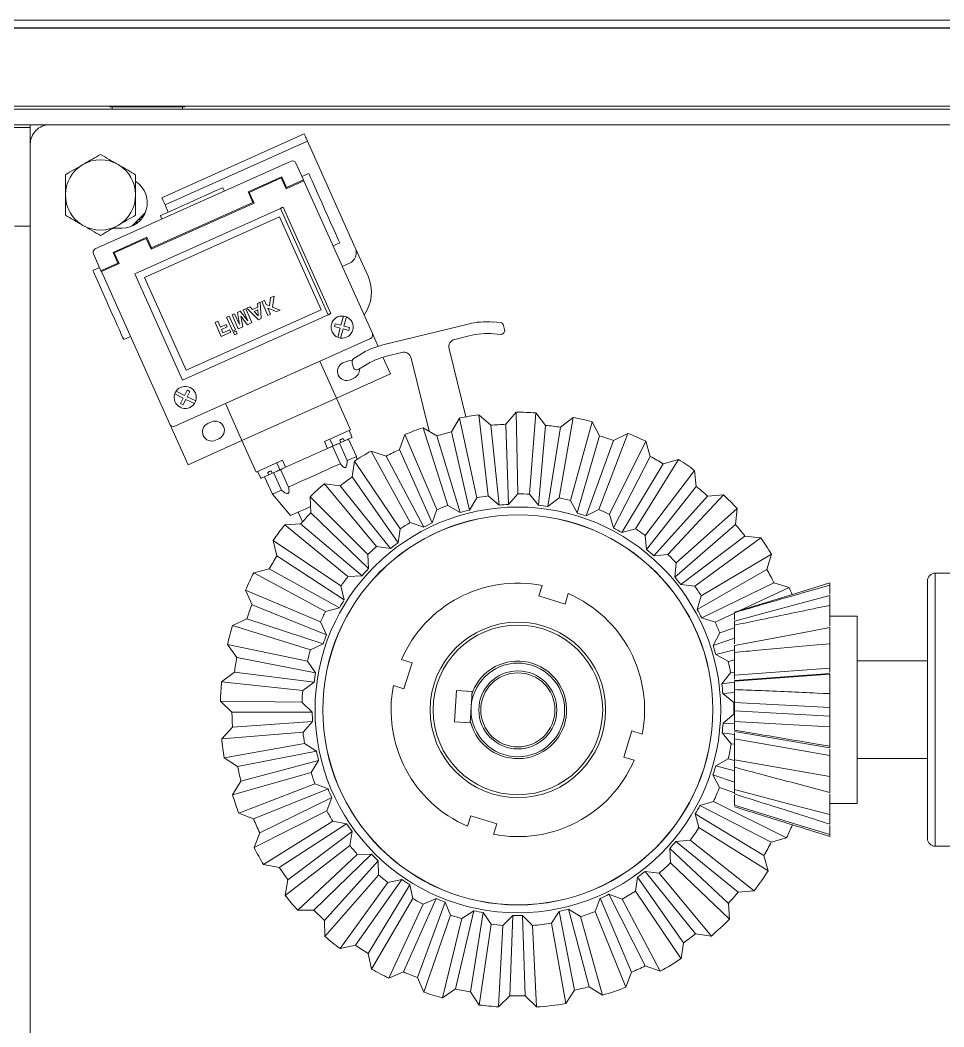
# Model space of a CAD drawing. Header units: millimetres. Extents: x 7703 to 14147, y -5820 to 95.
# Drawn here: x 12702.84 to 12726.52, y -3908.93 to -3883.12 of the extents above; entities that cross this region are included whole.
import ezdxf

# ---------------------------------------------------------------- set-up
doc = ezdxf.new("R2010")
doc.units = ezdxf.units.MM

# ---------------------------------------------------------------- blocks, each defined once
blk = doc.blocks.new('FD-100 SAG')
at = {"color": 1, "linetype": 'Continuous', "lineweight": 15}
for p, q in [((4878.97, 2413.92), (4878.97, 1710.47)), ((4879.76, 1413.67), (4879.76, 2413.67)), ((4899.75, 1413.67), (4899.75, 2413.67)), ((4899.76, 1413.67), (4899.76, 2413.67)), ((4901.77, 1448.98), (4901.77, 2378.35)), ((4874.97, 2362.46), (4874.97, 1962.46)), ((4690.01, 2205.46), (4690.01, 2189.46)), ((4760.02, 2189.46), (4760.02, 2205.46)), ((4690.01, 2189.46), (4760.02, 2189.46)), ((4758.02, 2187.46), (4692.02, 2187.46)), ((4712.52, 2187.46), (4712.52, 2169.46)), ((4737.51, 2169.46), (4737.51, 2187.46)), ((4701.01, 2169.46), (4701.01, 2162.46)), ((4701.01, 2169.46), (4749.01, 2169.46)), ((4749.01, 2162.46), (4749.01, 2169.46)), ((4692.53, 2162.46), (4693.53, 2159.22)), ((4693.07, 2162.46), (4692.53, 2162.46)), ((4693.07, 2162.46), (4695.36, 2162.46)), ((4695.71, 2162.46), (4696.73, 2159.22)), ((4698.14, 2162.46), (4695.71, 2162.46)), ((4703.79, 2162.46), (4704.65, 2159.22)), ((4707.91, 2162.46), (4703.79, 2162.46)), ((4713.31, 2162.46), (4717.52, 2137.96)), ((4713.31, 2162.46), (4714.92, 2162.46)), ((4715.24, 2162.46), (4719.46, 2137.96)), ((4715.65, 2162.46), (4716.21, 2159.22)), ((4720.65, 2162.46), (4715.65, 2162.46)), ((4723.36, 2162.46), (4724.69, 2137.96)), ((4723.36, 2162.46), (4725.57, 2162.46)), ((4725.57, 2162.46), (4726.9, 2137.96)), ((4729.12, 2162.46), (4729.29, 2159.22)), ((4729.12, 2162.46), (4729.13, 2162.46)), ((4729.13, 2162.46), (4729.29, 2159.22)), ((4734.14, 2162.46), (4729.13, 2162.46)), ((4732.47, 2137.96), (4734.26, 2162.46)), ((4735.67, 2162.46), (4733.88, 2137.96)), ((4734.59, 2162.46), (4735.67, 2162.46)), ((4741.87, 2162.46), (4741.63, 2159.22)), ((4741.9, 2162.46), (4741.63, 2159.22)), ((4741.87, 2162.46), (4741.9, 2162.46)), ((4746.05, 2162.46), (4741.9, 2162.46)), ((4751.7, 2162.46), (4751.09, 2159.22)), ((4751.74, 2162.46), (4751.09, 2159.22)), ((4751.7, 2162.46), (4751.74, 2162.46)), ((4754.31, 2162.46), (4751.74, 2162.46)), ((4756.91, 2162.46), (4756.03, 2159.22)), ((4756.96, 2162.46), (4756.03, 2159.22)), ((4756.91, 2162.46), (4756.96, 2162.46)), ((4757.5, 2162.46), (4756.96, 2162.46)), ((4691.05, 2147.43), (4692.19, 2151.35)), ((4692.19, 2151.35), (4701.45, 2132.59)), ((4750.45, 2139.39), (4756.36, 2151.99)), ((4756.36, 2151.99), (4757.58, 2148.1)), ((4691.05, 2147.43), (4700.43, 2129.11)), ((4757.58, 2148.1), (4748.56, 2129.59)), ((4764.89, 2147.47), (4754.2, 2129.49)), ((4760.98, 2146.29), (4764.89, 2147.47)), ((4683.75, 2146.66), (4687.68, 2145.56)), ((4694.8, 2128.89), (4683.75, 2146.66)), ((4687.68, 2145.56), (4698.29, 2127.92)), ((4760.98, 2146.29), (4750.73, 2128.44)), ((4756.72, 2127.83), (4769.05, 2144.72)), ((4769.05, 2144.72), (4769.5, 2140.67)), ((4678.28, 2138.96), (4678.58, 2143.03)), ((4678.58, 2143.03), (4691.54, 2126.61)), ((4769.5, 2140.67), (4757.12, 2124.22)), ((4678.28, 2138.96), (4691.27, 2122.99)), ((4703.08, 2137.96), (4700.51, 2137.96)), ((4704.53, 2137.96), (4703.43, 2137.96)), ((4705.11, 2134.15), (4703.73, 2137.96)), ((4706.43, 2137.96), (4708.33, 2132.47)), ((4709.38, 2137.96), (4710.67, 2133.19)), ((4712.14, 2137.96), (4710.28, 2137.96)), ((4711.99, 2137.96), (4712.39, 2136.39)), ((4716.29, 2137.15), (4716.18, 2137.96)), ((4719.09, 2134.84), (4716.29, 2137.15)), ((4719.11, 2137.96), (4717.52, 2137.96)), ((4718.7, 2137.96), (4719.09, 2134.84)), ((4721.98, 2137.96), (4719.78, 2137.96)), ((4721.37, 2137.96), (4721.53, 2135.06)), ((4723.87, 2137.82), (4721.53, 2135.06)), ((4726.9, 2137.96), (4724.69, 2137.96)), ((4729.19, 2135), (4726.89, 2137.8)), ((4729.39, 2137.96), (4729.19, 2135)), ((4732.35, 2137.96), (4730.18, 2137.96)), ((4732.07, 2137.96), (4731.63, 2134.74)), ((4734.46, 2137.01), (4731.63, 2134.74)), ((4733.88, 2137.96), (4732.83, 2137.96)), ((4734.6, 2137.96), (4734.46, 2137.01)), ((4737.41, 2136.42), (4737.8, 2137.96)), ((4740.4, 2137.96), (4739.14, 2133.23)), ((4741.45, 2137.96), (4739.7, 2137.96)), ((4743.35, 2137.96), (4741.48, 2132.51)), ((4746.04, 2137.96), (4744.69, 2134.2)), ((4747.7, 2137.96), (4746.66, 2137.96)), ((4747.48, 2133.05), (4749.8, 2138.02)), ((4749.88, 2137.96), (4748.05, 2137.96)), ((4772.5, 2138.25), (4759.03, 2122.68)), ((4776.56, 2138.65), (4762.64, 2123.04)), ((4772.5, 2138.25), (4776.56, 2138.65)), ((4685.8, 2121.61), (4671.31, 2136.69)), ((4671.31, 2136.69), (4675.38, 2136.43)), ((4675.38, 2136.43), (4689.42, 2121.38)), ((4708.33, 2132.47), (4705.11, 2134.15)), ((4712.39, 2136.39), (4710.67, 2133.19)), ((4739.14, 2133.23), (4737.41, 2136.42)), ((4744.69, 2134.2), (4741.48, 2132.51)), ((4764.79, 2120.94), (4780.12, 2135.17)), ((4780.12, 2135.17), (4779.79, 2131.1)), ((4667.01, 2132.07), (4683.09, 2118.7)), ((4667.56, 2128.02), (4667.01, 2132.07)), ((4701.45, 2132.59), (4700.43, 2129.11)), ((4748.56, 2129.59), (4747.48, 2133.05)), ((4754.2, 2129.49), (4750.73, 2128.44)), ((4779.79, 2131.1), (4764.5, 2117.32)), ((4667.56, 2128.02), (4683.58, 2115.1)), ((4691.54, 2126.61), (4691.27, 2122.99)), ((4698.29, 2127.92), (4694.8, 2128.89)), ((4757.12, 2124.22), (4756.72, 2127.83)), ((4782.27, 2128.15), (4766.08, 2115.44)), ((4786.34, 2127.78), (4769.69, 2115.11)), ((4782.27, 2128.15), (4786.34, 2127.78)), ((4661.2, 2124.35), (4665.24, 2124.94)), ((4678.52, 2112.61), (4661.2, 2124.35)), ((4665.24, 2124.94), (4682.11, 2113.14)), ((4689.42, 2121.38), (4685.8, 2121.61)), ((4762.64, 2123.04), (4759.03, 2122.68)), ((4771.4, 2112.63), (4789.16, 2123.67)), ((4789.16, 2123.67), (4788.06, 2119.74)), ((4659.34, 2115.09), (4657.96, 2118.93)), ((4657.96, 2118.93), (4676.47, 2109.2)), ((4683.09, 2118.7), (4683.58, 2115.1)), ((4764.5, 2117.32), (4764.79, 2120.94)), ((4788.06, 2119.74), (4770.42, 2109.14)), ((4789.94, 2116.38), (4771.62, 2106.99)), ((4789.94, 2116.38), (4793.85, 2115.23)), ((4659.34, 2115.09), (4677.7, 2105.78)), ((4719.56, 2111.67), (4718.72, 2114.36)), ((4769.69, 2115.11), (4766.08, 2115.44)), ((4793.85, 2115.23), (4775.1, 2105.98)), ((4653.89, 2110.17), (4657.71, 2111.6)), ((4657.71, 2111.6), (4676.67, 2103.56)), ((4682.11, 2113.14), (4678.52, 2112.61)), ((4712.04, 2112.28), (4712.87, 2109.6)), ((4712.87, 2109.6), (4719.56, 2111.67)), ((4770.42, 2109.14), (4771.4, 2112.63)), ((4673.27, 2102.29), (4653.89, 2110.17)), ((4676.47, 2109.2), (4677.7, 2105.78)), ((4776.3, 2103.22), (4795.85, 2110.67)), ((4795.85, 2110.67), (4794.02, 2107.02)), ((4775.1, 2105.98), (4771.62, 2106.99)), ((4794.02, 2107.02), (4774.68, 2099.97)), ((4651.84, 2104.2), (4671.98, 2098.53)), ((4653.99, 2100.73), (4651.84, 2104.2)), ((4676.67, 2103.56), (4673.27, 2102.29)), ((4774.68, 2099.97), (4776.3, 2103.22)), ((4795.21, 2103.36), (4775.44, 2097.64)), ((4795.21, 2103.36), (4798.84, 2101.49)), ((4653.99, 2100.73), (4673.88, 2095.45)), ((4798.84, 2101.49), (4778.66, 2095.98)), ((4671.98, 2098.53), (4673.88, 2095.45)), ((4649.68, 2094.79), (4653.13, 2096.98)), ((4653.13, 2096.98), (4673.33, 2093.06)), ((4778.66, 2095.98), (4775.44, 2097.64)), ((4779.32, 2093.04), (4799.93, 2096.62)), ((4799.93, 2096.62), (4797.44, 2093.39)), ((4670.27, 2091.11), (4649.68, 2094.79)), ((4673.33, 2093.06), (4670.27, 2091.11)), ((4754.78, 2095.39), (4752.1, 2094.56)), ((4752.1, 2094.56), (4754.18, 2087.87)), ((4797.44, 2093.39), (4777.11, 2090.16)), ((4777.11, 2090.16), (4779.32, 2093.04)), ((4754.18, 2087.87), (4756.86, 2088.7)), ((4797.91, 2089.57), (4777.41, 2087.73)), ((4780.26, 2085.48), (4777.41, 2087.73)), ((4797.91, 2089.57), (4801.12, 2087.04)), ((4651.7, 2084.3), (4648.82, 2087.2)), ((4648.82, 2087.2), (4669.72, 2086.2)), ((4669.72, 2086.2), (4672.27, 2083.62)), ((4801.12, 2087.04), (4780.26, 2085.48)), ((4651.7, 2084.3), (4672.27, 2083.62)), ((4648.84, 2077.54), (4651.7, 2080.44)), ((4651.7, 2080.44), (4672.27, 2081.17)), ((4672.27, 2081.17), (4669.73, 2078.59)), ((4777.62, 2080.07), (4780.34, 2082.47)), ((4798.19, 2079.36), (4777.62, 2080.07)), ((4780.34, 2082.47), (4801.25, 2082.06)), ((4801.25, 2082.06), (4798.19, 2079.36)), ((4669.73, 2078.59), (4648.84, 2077.54)), ((4779.82, 2074.88), (4777.45, 2077.63)), ((4797.93, 2075.52), (4777.45, 2077.63)), ((4821.37, 2076.32), (4821.23, 2078.01)), ((4822.47, 2079.06), (4823.49, 2078.81)), ((4824.25, 2077.92), (4824.4, 2076.08)), ((4649.32, 2072.58), (4670.02, 2075.59)), ((4670.02, 2075.59), (4673.02, 2073.55)), ((4695.75, 2077.05), (4693.07, 2076.22)), ((4697.83, 2070.37), (4695.75, 2077.05)), ((4800.59, 2072.43), (4779.82, 2074.88)), ((4797.93, 2075.52), (4800.59, 2072.43)), ((4652.69, 2070.28), (4649.32, 2072.58)), ((4652.69, 2070.28), (4673.02, 2073.55)), ((4653.43, 2066.5), (4673.49, 2071.14)), ((4673.49, 2071.14), (4671.48, 2068.12)), ((4695.15, 2069.53), (4697.83, 2070.37)), ((4722.19, 2070.27), (4721.68, 2070.4)), ((4721.68, 2070.4), (4721.93, 2066.25)), ((4721.69, 2070.24), (4729.68, 2070.72)), ((4721.93, 2066.25), (4721.69, 2070.24)), ((4729.92, 2066.73), (4729.67, 2070.88)), ((4729.68, 2070.72), (4729.92, 2066.73)), ((4776.19, 2070.07), (4779.32, 2071.91)), ((4796.25, 2065.45), (4776.19, 2070.07)), ((4779.32, 2071.91), (4799.77, 2067.51)), ((4823.88, 2069.69), (4818.51, 2047.86)), ((4819.95, 2066.29), (4820.85, 2069.94)), ((4671.48, 2068.12), (4651.17, 2063.1)), ((4777.36, 2064.55), (4775.56, 2067.7)), ((4795.26, 2061.72), (4775.56, 2067.7)), ((4799.77, 2067.51), (4796.25, 2065.45)), ((4800.08, 2069.12), (4817.53, 2064.83)), ((4651.17, 2063.1), (4653.43, 2066.5)), ((4652.59, 2058.33), (4672.34, 2065.23)), ((4672.34, 2065.23), (4675.67, 2063.8)), ((4729.92, 2066.73), (4721.93, 2066.25)), ((4797.29, 2058.18), (4777.36, 2064.55)), ((4656.34, 2056.72), (4675.67, 2063.8)), ((4657.79, 2053.15), (4676.59, 2061.53)), ((4676.59, 2061.53), (4675.2, 2058.18)), ((4772.89, 2060.52), (4776.31, 2061.73)), ((4791.7, 2052.16), (4772.89, 2060.52)), ((4776.31, 2061.73), (4795.55, 2053.51)), ((4795.26, 2061.72), (4797.29, 2058.18)), ((4815.14, 2055.12), (4796.4, 2059.73)), ((4656.34, 2056.72), (4652.59, 2058.33)), ((4675.2, 2058.18), (4656.22, 2049.38)), ((4772.98, 2054.88), (4771.82, 2058.32)), ((4790.01, 2048.69), (4771.82, 2058.32)), ((4658.53, 2044.96), (4676.59, 2055.51)), ((4662.52, 2044.1), (4680.14, 2054.74)), ((4676.59, 2055.51), (4680.14, 2054.74)), ((4737.06, 2055.33), (4730.37, 2053.25)), ((4737.89, 2052.64), (4737.06, 2055.33)), ((4791.33, 2044.83), (4772.98, 2054.88)), ((4656.22, 2049.38), (4657.79, 2053.15)), ((4664.62, 2040.87), (4681.48, 2052.68)), ((4681.48, 2052.68), (4680.75, 2049.13)), ((4730.37, 2053.25), (4731.21, 2050.57)), ((4767.82, 2051.78), (4771.41, 2052.31)), ((4784.69, 2039.98), (4767.82, 2051.78)), ((4771.41, 2052.31), (4788.73, 2040.58)), ((4795.55, 2053.51), (4791.7, 2052.16)), ((4815.71, 2049.05), (4816.61, 2052.7)), ((4680.75, 2049.13), (4663.8, 2036.87)), ((4766.84, 2046.23), (4766.35, 2049.82)), ((4782.37, 2036.9), (4766.35, 2049.82)), ((4804.87, 2035.97), (4811.07, 2049.81)), ((4815.38, 2047.88), (4811.07, 2049.81)), ((4666.91, 2032.97), (4682.63, 2046.77)), ((4670.99, 2032.89), (4686.25, 2046.69)), ((4682.63, 2046.77), (4686.25, 2046.69)), ((4790.01, 2048.69), (4791.33, 2044.83)), ((4821.46, 2045.16), (4818.16, 2046.63)), ((4662.52, 2044.1), (4658.53, 2044.96)), ((4673.67, 2030.12), (4687.96, 2044.93)), ((4687.96, 2044.93), (4687.92, 2041.3)), ((4761.18, 2044.17), (4764.81, 2044)), ((4775.49, 2029.37), (4761.18, 2044.17)), ((4764.81, 2044), (4779.56, 2029.18)), ((4782.93, 2032.86), (4766.84, 2046.23)), ((4820.2, 2044.68), (4797.7, 1994.5)), ((4860.61, 2027.6), (4821.46, 2045.16)), ((4843.43, 2040.78), (4836.13, 2044.06)), ((4687.92, 2041.3), (4673.62, 2026.04)), ((4759.15, 2038.9), (4759.36, 2042.53)), ((4772.63, 2026.78), (4759.36, 2042.53)), ((4812.3, 2041.72), (4813.2, 2043.15)), ((4816, 2041.96), (4815.01, 2040.4)), ((4663.8, 2036.87), (4664.62, 2040.87)), ((4677.41, 2022.81), (4690.21, 2039.35)), ((4681.44, 2023.5), (4693.79, 2039.96)), ((4690.21, 2039.35), (4693.79, 2039.96)), ((4772.4, 2022.71), (4759.15, 2038.9)), ((4788.73, 2040.58), (4784.69, 2039.98)), ((4788.86, 2038.73), (4793.34, 2036.71)), ((4789.91, 2041.06), (4789.12, 2041.17)), ((4794.39, 2039.05), (4789.91, 2041.06)), ((4793.77, 2032.86), (4796.79, 2039.59)), ((4794.8, 2039.97), (4795.43, 2039.68)), ((4796.62, 2039.2), (4795.45, 2039.73)), ((4796.79, 2039.59), (4804.87, 2035.97)), ((4809.6, 2039.56), (4809.98, 2040.43)), ((4813.93, 2039.97), (4812.91, 2040.22)), ((4822.63, 2037.65), (4822.23, 2039.11)), ((4822.96, 2039.31), (4823.36, 2037.85)), ((4838.64, 2037.45), (4839.46, 2039.27)), ((4843.43, 2040.78), (4870.79, 2028.51)), ((4684.6, 2021.29), (4695.8, 2038.56)), ((4695.8, 2038.56), (4696.46, 2034.99)), ((4750.21, 2033.18), (4751.11, 2036.7)), ((4761.13, 2018.71), (4751.11, 2036.7)), ((4753.21, 2037.96), (4756.74, 2037.11)), ((4764.43, 2020.7), (4753.21, 2037.96)), ((4756.74, 2037.11), (4768.39, 2019.74)), ((4782.37, 2036.9), (4782.93, 2032.86)), ((4792.57, 2034.98), (4788.08, 2036.99)), ((4793.51, 2037.09), (4794.14, 2036.81)), ((4794.54, 2037.71), (4793.92, 2037.99)), ((4814.31, 2038.49), (4813.92, 2037.62)), ((4820.27, 2037.01), (4822.63, 2037.65)), ((4822.83, 2036.92), (4820.47, 2036.28)), ((4823.22, 2035.46), (4822.83, 2036.92)), ((4823.36, 2037.85), (4825.71, 2038.49)), ((4825.91, 2037.76), (4823.56, 2037.12)), ((4823.56, 2037.12), (4823.96, 2035.66)), ((4844.73, 2036.8), (4843.95, 2035.07)), ((4696.46, 2034.99), (4685.33, 2017.28)), ((4689.67, 2014.83), (4699.08, 2033.51)), ((4693.49, 2016.28), (4702.47, 2034.8)), ((4697.01, 2014.71), (4704.71, 2033.8)), ((4699.08, 2033.51), (4702.47, 2034.8)), ((4704.71, 2033.8), (4706.04, 2030.42)), ((4791.98, 2033.67), (4787.15, 2022.9)), ((4793.77, 2032.86), (4791.98, 2033.67)), ((4793.26, 2034.83), (4792.63, 2035.11)), ((4793.24, 2034.79), (4794.4, 2034.27)), ((4794, 2011.74), (4804.87, 2035.97)), ((4804.87, 2035.97), (4804.87, 2035.97)), ((4814.37, 2031.71), (4804.87, 2035.97)), ((4826.25, 2033.83), (4809.5, 1996.48)), ((4853.51, 2021.61), (4826.25, 2033.83)), ((4853.83, 2022.33), (4826.57, 2034.55)), ((4670.99, 2032.89), (4666.91, 2032.97)), ((4706.69, 2011.48), (4711.98, 2031.38)), ((4708.89, 2029.47), (4711.98, 2031.38)), ((4740.35, 2029.27), (4741.9, 2032.55)), ((4748.3, 2012.98), (4741.9, 2032.55)), ((4744.2, 2033.39), (4747.5, 2031.88)), ((4751.92, 2014.31), (4744.2, 2033.39)), ((4747.5, 2031.88), (4755.63, 2012.61)), ((4760.12, 2014.76), (4750.21, 2033.18)), ((4814.37, 2031.71), (4803.51, 2007.48)), ((4827.53, 2032.04), (4812.01, 1997.43)), ((4814.37, 2031.71), (4814.38, 2031.7)), ((4851.32, 2021.37), (4827.53, 2032.04)), ((4673.62, 2026.04), (4673.67, 2030.12)), ((4706.04, 2030.42), (4698.5, 2010.91)), ((4703.22, 2009.34), (4708.89, 2029.47)), ((4710.45, 2010.62), (4714.37, 2030.83)), ((4714.37, 2030.83), (4716.32, 2027.77)), ((4719.3, 2027.38), (4721.97, 2029.84)), ((4720.57, 2009.3), (4721.97, 2029.84)), ((4724.42, 2029.76), (4726.91, 2027.12)), ((4724.42, 2009.17), (4724.42, 2029.76)), ((4729.91, 2027.31), (4732.06, 2030.23)), ((4734.61, 2009.81), (4732.06, 2030.23)), ((4734.48, 2030.62), (4737.43, 2028.51)), ((4738.42, 2010.42), (4734.48, 2030.62)), ((4737.43, 2028.51), (4741.74, 2008.04)), ((4746.56, 2009.29), (4740.35, 2029.27)), ((4779.56, 2029.18), (4775.49, 2029.37)), ((4854.42, 1992.01), (4870.79, 2028.51)), ((4861.69, 2027.11), (4862.47, 2028.84)), ((4716.32, 2027.77), (4712.64, 2007.18)), ((4717.58, 2006.53), (4719.3, 2027.38)), ((4726.91, 2027.12), (4727.23, 2006.21)), ((4732.2, 2006.52), (4729.91, 2027.31)), ((4772.63, 2026.78), (4772.4, 2022.71)), ((4773.19, 2027.28), (4775.68, 2026.16)), ((4856.26, 1991.19), (4872.63, 2027.69)), ((4858.57, 2023.06), (4860.61, 2027.6)), ((4858.89, 2023.18), (4860.83, 2027.5)), ((4860.83, 2027.5), (4860.61, 2027.6)), ((4865.15, 2025.56), (4860.83, 2027.5)), ((4681.44, 2023.5), (4677.41, 2022.81)), ((4774.78, 2024.14), (4780.25, 2019.53)), ((4782.09, 2023.63), (4786.57, 2021.61)), ((4843.12, 1974.12), (4865.63, 2024.31)), ((4858.89, 2023.18), (4858.79, 2022.96)), ((4858.89, 2023.18), (4861.63, 2021.94)), ((4685.33, 2017.28), (4684.6, 2021.29)), ((4768.39, 2019.74), (4764.43, 2020.7)), ((4785.78, 2019.84), (4781.29, 2021.86)), ((4785.93, 2015.36), (4788.94, 2022.09)), ((4786.5, 2021.45), (4787.13, 2021.17)), ((4787.13, 2021.17), (4787.15, 2021.21)), ((4787.15, 2022.9), (4788.94, 2022.09)), ((4788.31, 2020.69), (4787.15, 2021.21)), ((4827.05, 2020.57), (4827.47, 2021.51)), ((4827.47, 2021.51), (4828.24, 2019.54)), ((4835.8, 1986.76), (4851.32, 2021.37)), ((4836.76, 1984.26), (4853.51, 2021.61)), ((4857.63, 2013.6), (4861.32, 2021.82)), ((4857.75, 2013.29), (4861.63, 2021.94)), ((4861.32, 2021.82), (4858.57, 2023.06)), ((4761.13, 2018.71), (4760.12, 2014.76)), ((4780.25, 2019.53), (4784.74, 2017.52)), ((4785.21, 2018.58), (4785.84, 2018.29)), ((4786.24, 2019.19), (4785.61, 2019.47)), ((4826.07, 2018.38), (4826.38, 2019.07)), ((4829.63, 2016.79), (4826.07, 2018.38)), ((4826.38, 2019.07), (4827.97, 2018.35)), ((4827.97, 2018.35), (4827.05, 2020.57)), ((4828.24, 2019.54), (4831.05, 2019.96)), ((4830.64, 2019.05), (4828.54, 2018.78)), ((4828.54, 2018.78), (4828.86, 2017.95)), ((4831.05, 2019.96), (4830.64, 2019.05)), ((4693.49, 2016.28), (4689.67, 2014.83)), ((4784.95, 2016.32), (4784.32, 2016.6)), ((4784.95, 2016.32), (4784.93, 2016.28)), ((4784.93, 2016.28), (4786.1, 2015.75)), ((4824.98, 2015.94), (4825.3, 2016.67)), ((4827.93, 2013.01), (4824.98, 2015.94)), ((4825.3, 2016.67), (4829.46, 2016.42)), ((4826.01, 2015.92), (4827.07, 2014.88)), ((4827.49, 2015.82), (4826.01, 2015.92)), ((4827.07, 2014.88), (4827.49, 2015.82)), ((4828.18, 2015.77), (4827.57, 2014.4)), ((4829.14, 2015.7), (4828.18, 2015.77)), ((4828.86, 2017.95), (4829.93, 2017.47)), ((4829.46, 2016.42), (4829.14, 2015.7)), ((4829.93, 2017.47), (4829.63, 2016.79)), ((4698.5, 2010.91), (4697.01, 2014.71)), ((4748.3, 2012.98), (4746.56, 2009.29)), ((4755.63, 2012.61), (4751.92, 2014.31)), ((4785.93, 2015.36), (4794, 2011.74)), ((4823.71, 2013.12), (4824.23, 2014.28)), ((4825.87, 2011.44), (4823.71, 2013.12)), ((4824.23, 2014.28), (4827.79, 2012.69)), ((4824.67, 2013.23), (4827.17, 2011.31)), ((4827.48, 2012), (4824.67, 2013.23)), ((4827.57, 2014.4), (4828.26, 2013.73)), ((4828.26, 2013.73), (4827.93, 2013.01)), ((4843.05, 1988.45), (4854.89, 2014.84)), ((4843.37, 1988.57), (4855.01, 2014.52)), ((4854.89, 2014.84), (4857.63, 2013.6)), ((4855.1, 2014.74), (4855.01, 2014.52)), ((4857.75, 2013.29), (4855.01, 2014.52)), ((4706.69, 2011.48), (4703.22, 2009.34)), ((4712.64, 2007.18), (4710.45, 2010.62)), ((4741.74, 2008.04), (4738.42, 2010.42)), ((4794, 2011.74), (4787.79, 1997.9)), ((4794, 2011.74), (4794, 2011.74)), ((4794, 2011.74), (4803.51, 2007.48)), ((4821.09, 2009.83), (4821.39, 2010.52)), ((4821.39, 2010.52), (4822.08, 2010.21)), ((4822.66, 2010.77), (4823.17, 2011.93)), ((4826.21, 2009.18), (4822.66, 2010.77)), ((4823.17, 2011.93), (4825.87, 2011.44)), ((4823.73, 2011.14), (4826.52, 2009.86)), ((4826.83, 2010.55), (4823.73, 2011.14)), ((4827.17, 2011.31), (4826.83, 2010.55)), ((4827.79, 2012.69), (4827.48, 2012)), ((4720.57, 2009.3), (4717.58, 2006.53)), ((4727.23, 2006.21), (4724.42, 2009.17)), ((4734.61, 2009.81), (4732.2, 2006.52)), ((4820.71, 2006.44), (4821.8, 2008.86)), ((4821.77, 2009.53), (4821.09, 2009.83)), ((4822.39, 2008.59), (4821.61, 2006.86)), ((4822.08, 2010.21), (4821.77, 2009.53)), ((4821.8, 2008.86), (4822.39, 2008.59)), ((4822.04, 2009.4), (4822.35, 2010.09)), ((4825.6, 2007.81), (4822.04, 2009.4)), ((4822.35, 2010.09), (4825.9, 2008.49)), ((4822.48, 2006.47), (4823.15, 2007.97)), ((4823.75, 2007.71), (4823.07, 2006.2)), ((4823.15, 2007.97), (4823.75, 2007.71)), ((4825.9, 2008.49), (4825.6, 2007.81)), ((4826.52, 2009.86), (4826.21, 2009.18)), ((4794.46, 2005.82), (4794.07, 2004.95)), ((4803.52, 2007.47), (4803.51, 2007.48)), ((4824.27, 2004.85), (4820.71, 2006.44)), ((4821.61, 2006.86), (4822.48, 2006.47)), ((4823.07, 2006.2), (4824.58, 2005.53)), ((4824.58, 2005.53), (4824.27, 2004.85)), ((4858.83, 2006.83), (4857.97, 2007.22)), ((4798.4, 2003.01), (4798.79, 2003.88)), ((4798.18, 1993.24), (4787.79, 1997.9)), ((4804.56, 1997.36), (4803.21, 1996.69)), ((4803.47, 1999.55), (4804.56, 1997.36)), ((4805.24, 1997.7), (4804.15, 1999.89)), ((4806.59, 1998.37), (4805.24, 1997.7)), ((4805.58, 1997.02), (4806.93, 1997.69)), ((4812.01, 1997.43), (4835.8, 1986.76)), ((4803.54, 1996.01), (4804.9, 1996.68)), ((4804.9, 1996.68), (4805.98, 1994.5)), ((4806.66, 1994.83), (4805.58, 1997.02)), ((4809.5, 1996.48), (4836.76, 1984.26)), ((4879.57, 1996.46), (4878.97, 1996.46)), ((4879.57, 1992.95), (4879.57, 1997.07)), ((4879.57, 1997.07), (4879.76, 1997.07)), ((4798.18, 1993.24), (4837.33, 1975.68)), ((4852.56, 1992.85), (4854.42, 1992.01)), ((4879.57, 1988.83), (4879.57, 1992.95)), ((4850.79, 1991.21), (4851.65, 1990.82)), ((4842.11, 1978.99), (4845.8, 1987.21)), ((4846.11, 1987.33), (4842.23, 1978.68)), ((4845.8, 1987.21), (4843.05, 1988.45)), ((4843.37, 1988.57), (4843.27, 1988.35)), ((4846.11, 1987.33), (4843.37, 1988.57)), ((4879.57, 1988.83), (4879.76, 1988.83)), ((4879.57, 1984.02), (4879.57, 1988.83)), ((4852.47, 1986.96), (4848.97, 1983.46)), ((4849.93, 1985.07), (4849.93, 1984.43)), ((4849.95, 1985.1), (4849.95, 1984.45)), ((4850.63, 1985.8), (4850.63, 1985.12)), ((4851.3, 1986.33), (4851.3, 1985.8)), ((4851.61, 1986.53), (4851.61, 1986.11)), ((4820.67, 1983.15), (4819.9, 1981.42)), ((4879.57, 1979.22), (4879.57, 1984.02)), ((4837.33, 1975.68), (4839.37, 1980.23)), ((4837.54, 1975.59), (4839.48, 1979.91)), ((4839.37, 1980.23), (4842.11, 1978.99)), ((4839.58, 1980.13), (4839.48, 1979.91)), ((4839.48, 1979.91), (4842.23, 1978.68)), ((4848.47, 1978.74), (4848.47, 1980.96)), ((4878.97, 1978.46), (4879.57, 1978.46)), ((4879.57, 1979.22), (4879.76, 1979.22)), ((4879.57, 1978.54), (4879.57, 1979.22)), ((4879.57, 1977.86), (4879.57, 1978.54)), ((4879.57, 1977.86), (4879.76, 1977.86)), ((4837.33, 1975.68), (4837.54, 1975.59)), ((4837.54, 1975.59), (4841.87, 1973.65)), ((4837.63, 1973.47), (4838.41, 1975.2)), ((4874.97, 1957.46), (4874.97, 1962.46)), ((4869.97, 1957.46), (4579.97, 1957.46)), ((4848.97, 1953.46), (4848.97, 1957.46)), ((4869.97, 1957.46), (4874.97, 1957.46)), ((4874.23, 1957.46), (4874.23, 1710.47)), ((4874.97, 1957.46), (4874.97, 1710.47))]:
    blk.add_line(p, q, dxfattribs=at)
at = {"color": 1, "linetype": 'Continuous', "lineweight": 15, "flags": 128}
for points in [[(4700.51, 2137.96), (4695.89, 2153.16), (4693.07, 2162.46)], [(4704.53, 2137.96), (4700.57, 2153.16), (4698.14, 2162.46)], [(4712.14, 2137.96), (4709.52, 2153.16), (4707.91, 2162.46)], [(4721.98, 2137.96), (4721.15, 2153.16), (4720.65, 2162.46)], [(4732.35, 2137.96), (4733.46, 2153.16), (4734.14, 2162.46)], [(4741.45, 2137.96), (4744.3, 2153.16), (4746.05, 2162.46)], [(4747.7, 2137.96), (4751.8, 2153.16), (4754.31, 2162.46)], [(4750.01, 2137.96), (4754.66, 2153.16), (4757.5, 2162.46)], [(4729.67, 2070.88), (4729.66, 2070.88), (4729.18, 2070.69)], [(4788.86, 2038.73), (4789.31, 2039.73), (4789.64, 2040.46), (4789.84, 2040.91), (4789.91, 2041.06)], [(4793.92, 2037.99), (4794.08, 2038.35), (4794.23, 2038.69), (4794.37, 2039), (4794.5, 2039.28), (4794.61, 2039.53), (4794.69, 2039.72), (4794.76, 2039.87), (4794.8, 2039.97)], [(4814.46, 2039.98), (4814.52, 2039.39), (4814.31, 2038.49)], [(4782.09, 2023.63), (4782.76, 2025.13), (4783.5, 2026.77), (4784.28, 2028.52), (4785.09, 2030.31), (4785.89, 2032.1), (4786.67, 2033.85), (4787.41, 2035.49), (4788.08, 2036.99)], [(4792.63, 2035.11), (4792.67, 2035.21), (4792.74, 2035.36), (4792.82, 2035.55), (4792.93, 2035.8), (4793.06, 2036.08), (4793.2, 2036.39), (4793.35, 2036.73), (4793.51, 2037.09)], [(4793.51, 2037.09), (4793.79, 2037.71), (4793.92, 2037.99)], [(4794.54, 2037.71), (4794.49, 2037.6), (4794.44, 2037.48), (4794.39, 2037.37), (4794.34, 2037.26), (4794.29, 2037.15), (4794.24, 2037.03), (4794.19, 2036.92), (4794.14, 2036.81)], [(4844.73, 2036.8), (4844.89, 2036.73), (4845.37, 2036.51), (4846.14, 2036.17), (4847.18, 2035.7), (4848.45, 2035.13), (4849.91, 2034.47), (4851.51, 2033.76), (4853.18, 2033.01), (4854.86, 2032.26), (4856.5, 2031.52), (4858.03, 2030.83), (4859.41, 2030.22), (4860.57, 2029.7), (4861.48, 2029.29), (4862.11, 2029.01), (4862.43, 2028.86), (4862.47, 2028.84)], [(4791.98, 2033.67), (4792.05, 2033.84), (4792.13, 2034.01), (4792.21, 2034.17), (4792.28, 2034.34), (4792.35, 2034.5), (4792.43, 2034.66), (4792.5, 2034.82), (4792.57, 2034.98)], [(4792.63, 2035.11), (4792.62, 2035.09), (4792.57, 2034.98)], [(4826.25, 2033.83), (4826.29, 2033.93), (4826.34, 2034.02), (4826.38, 2034.11), (4826.42, 2034.21), (4826.46, 2034.3), (4826.5, 2034.38), (4826.54, 2034.47), (4826.57, 2034.55)], [(4774.78, 2024.14), (4774.85, 2024.31), (4775.06, 2024.79), (4775.41, 2025.57), (4775.89, 2026.62), (4776.46, 2027.91), (4777.08, 2029.29)], [(4870.79, 2028.51), (4871.15, 2028.35), (4871.49, 2028.2), (4871.81, 2028.06), (4872.09, 2027.93), (4872.32, 2027.83), (4872.49, 2027.75), (4872.59, 2027.71), (4872.63, 2027.69)], [(4780.25, 2019.53), (4780.32, 2019.68), (4780.52, 2020.13), (4780.85, 2020.86), (4781.29, 2021.86)], [(4785.61, 2019.47), (4785.77, 2019.83), (4785.93, 2020.17), (4786.07, 2020.49), (4786.19, 2020.77), (4786.3, 2021.01), (4786.39, 2021.21), (4786.46, 2021.36), (4786.5, 2021.45)], [(4786.57, 2021.61), (4786.52, 2021.5), (4786.5, 2021.45)], [(4786.57, 2021.61), (4786.64, 2021.77), (4786.71, 2021.92), (4786.78, 2022.08), (4786.85, 2022.24), (4786.93, 2022.4), (4787, 2022.57), (4787.07, 2022.73), (4787.15, 2022.9)], [(4853.83, 2022.33), (4853.79, 2022.25), (4853.75, 2022.16), (4853.71, 2022.07), (4853.67, 2021.98), (4853.63, 2021.89), (4853.59, 2021.8), (4853.55, 2021.7), (4853.51, 2021.61)], [(4784.32, 2016.6), (4784.37, 2016.69), (4784.43, 2016.84), (4784.52, 2017.04), (4784.63, 2017.28), (4784.76, 2017.56), (4784.9, 2017.88), (4785.05, 2018.22), (4785.21, 2018.58)], [(4785.21, 2018.58), (4785.33, 2018.85), (4785.61, 2019.47)], [(4786.24, 2019.19), (4786.19, 2019.08), (4786.14, 2018.97), (4786.09, 2018.86), (4786.04, 2018.74), (4785.99, 2018.63), (4785.94, 2018.52), (4785.89, 2018.41), (4785.84, 2018.29)], [(4858.83, 2006.83), (4858.83, 2006.82), (4858.72, 2006.58), (4858.46, 2006.01), (4858.08, 2005.16), (4857.58, 2004.04), (4856.98, 2002.71), (4856.32, 2001.22), (4855.61, 1999.64), (4854.88, 1998.02), (4854.17, 1996.43), (4853.5, 1994.94), (4852.9, 1993.62), (4852.4, 1992.5), (4852.02, 1991.64), (4851.77, 1991.08), (4851.66, 1990.84), (4851.65, 1990.82)], [(4854.42, 1992.01), (4854.78, 1991.85), (4855.13, 1991.7), (4855.44, 1991.56), (4855.72, 1991.43), (4855.95, 1991.33), (4856.12, 1991.25), (4856.22, 1991.21), (4856.26, 1991.19)], [(4819.9, 1981.42), (4820.06, 1981.35), (4820.53, 1981.14), (4821.3, 1980.79), (4822.35, 1980.32), (4823.62, 1979.75), (4825.08, 1979.1), (4826.67, 1978.38), (4828.34, 1977.63), (4830.03, 1976.88), (4831.67, 1976.14), (4833.2, 1975.46), (4834.57, 1974.84), (4835.74, 1974.32), (4836.65, 1973.91), (4837.27, 1973.63), (4837.59, 1973.49), (4837.63, 1973.47)]]:
    blk.add_lwpolyline(points, dxfattribs=at)
at = {"color": 1, "linetype": 'Continuous', "lineweight": 15}
for radius in [52, 50, 49.97, 22.5, 21.75, 12, 10, 9.5]:
    blk.add_circle((4724.97, 2082.46), radius, dxfattribs=at)
for centre, radius, start, end in [((4692.02, 2189.46), 2, 180, 270), ((4758.02, 2189.46), 2, 270, 0), ((4724.97, 2082.46), 76.29, 112.7131, 115.4422), ((4724.97, 2082.46), 76.29, 65.6991, 67.1844), ((4724.97, 2082.46), 76.29, 54.6991, 58.4422), ((4724.97, 2082.46), 76.29, 122.6991, 127.4422), ((4724.97, 2082.46), 55.37, 99.013, 103.1282), ((4724.97, 2082.46), 55.37, 88.013, 91.1282), ((4724.97, 2082.46), 55.37, 77.013, 80.1282), ((4724.97, 2082.46), 76.29, 43.6991, 47.4422), ((4724.97, 2082.46), 76.29, 134.6991, 139.4422), ((4724.97, 2082.46), 55.37, 111.013, 115.1282), ((4724.97, 2082.46), 55.37, 66.013, 69.1282), ((4724.97, 2082.46), 55.37, 55.013, 58.1282), ((4724.97, 2082.46), 55.37, 123.013, 127.1282), ((4724.97, 2082.46), 76.29, 32.6991, 36.4422), ((4724.97, 2082.46), 76.29, 146.6991, 151.4422), ((4724.97, 2082.46), 55.37, 135.013, 139.1282), ((4724.97, 2082.46), 55.37, 44.013, 47.1282), ((4724.97, 2082.46), 32.5, 23.439, 101.0744), ((4724.97, 2082.46), 55.37, 33.013, 36.1282), ((4724.97, 2082.46), 76.29, 21.6991, 25.4422), ((4724.97, 2082.46), 55.37, 147.013, 151.1282), ((4724.97, 2082.46), 32.5, 113.439, 191.0744), ((4724.97, 2082.46), 76.29, 158.6991, 163.4422), ((4724.97, 2082.46), 55.37, 22.013, 25.1282), ((4724.97, 2082.46), 55.37, 159.013, 163.1282), ((4724.97, 2082.46), 76.29, 10.6991, 14.4422), ((4724.97, 2082.46), 55.37, 11.013, 14.1282), ((4724.97, 2082.46), 76.29, 170.6991, 176.4422), ((4724.97, 2082.46), 12.5, 292.1075, 254.7816), ((4724.97, 2082.46), 55.37, 171.013, 176.1282), ((4724.97, 2082.46), 32.5, 293.439, 11.0744), ((4724.97, 2082.46), 55.37, 0.013, 3.1282), ((4724.97, 2082.46), 76.29, 359.6991, 3.4422), ((4724.97, 2082.46), 76.29, 183.6991, 187.4422), ((4724.97, 2082.46), 55.37, 184.013, 187.1282), ((4822.23, 2078.09), 1, 76.172, 184.6069), ((4823.25, 2077.84), 1, 4.6069, 76.172), ((4724.97, 2082.46), 55.37, 349.013, 352.1282), ((4801.43, 2074.72), 20, 346.172, 4.6069), ((4804.46, 2074.47), 20, 346.172, 4.6069), ((4724.97, 2082.46), 76.29, 348.6991, 352.4422), ((4724.97, 2082.46), 55.37, 195.013, 198.1282), ((4724.97, 2082.46), 32.5, 203.439, 281.0744), ((4724.97, 2082.46), 55.37, 338.013, 341.1282), ((4818.01, 2066.77), 2, 256.172, 346.172), ((4724.97, 2082.46), 76.29, 194.6991, 198.4422), ((4724.97, 2082.46), 55.37, 206.013, 209.1282), ((4724.97, 2082.46), 76.29, 337.6991, 341.4422), ((4724.97, 2082.46), 55.37, 327.013, 330.1282), ((4814.67, 2053.17), 2, 346.172, 76.172), ((4724.97, 2082.46), 76.29, 205.6991, 209.4422), ((4724.97, 2082.46), 55.37, 217.013, 220.1282), ((4796.29, 2053.83), 20, 327.737, 346.172), ((4799.09, 2052.64), 20, 327.737, 346.172), ((4724.97, 2082.46), 55.37, 316.013, 319.1282), ((4724.97, 2082.46), 76.29, 326.6991, 330.4422), ((4821.07, 2044.29), 0.948, 65.8461, 155.8461), ((4832.04, 2034.93), 10, 65.8461, 125.8461), ((4724.97, 2082.46), 55.37, 228.013, 231.1282), ((4812.15, 2039.46), 2.37, 84.8314, 155.8461), ((4813.14, 2041.19), 1, 147.737, 256.172), ((4724.97, 2082.46), 55.37, 305.013, 308.1282), ((4808.7, 2033.76), 14.54, 155.7525, 155.9302), ((4811.76, 2038.59), 2.37, 155.8461, 335.8461), ((4814.17, 2040.94), 1, 256.172, 327.737), ((4823.09, 2037.39), 2.84, 22.9547, 187.6301), ((4823.09, 2037.39), 1.93, 93.9288, 116.656), ((4842.2, 2038.05), 3, 65.8461, 155.8461), ((4724.97, 2082.46), 76.29, 216.6991, 220.4422), ((4823.09, 2037.39), 2.84, 187.6301, 202.9547), ((4823.09, 2037.39), 2.84, 202.9547, 7.6301), ((4823.09, 2037.39), 2.84, 7.6301, 22.9547), ((4724.97, 2082.46), 55.37, 239.013, 242.1282), ((4817.48, 2023.94), 26.56, 155.7927, 155.89), ((4823.09, 2037.39), 1.93, 273.9288, 296.656), ((4724.97, 2082.46), 55.37, 294.013, 297.1282), ((4724.97, 2082.46), 76.29, 315.6991, 319.4422), ((4724.97, 2082.46), 55.37, 250.013, 253.1282), ((4724.97, 2082.46), 55.37, 283.013, 286.1282), ((4724.97, 2082.46), 76.29, 227.6991, 231.4422), ((4724.97, 2082.46), 55.37, 261.013, 264.1282), ((4724.97, 2082.46), 55.37, 272.013, 275.1282), ((4864.76, 2024.7), 0.948, 335.8461, 65.8461), ((4724.97, 2082.46), 76.29, 304.6991, 308.4422), ((4724.97, 2082.46), 76.29, 238.6991, 242.4422), ((4724.97, 2082.46), 76.29, 293.6991, 297.4422), ((4724.97, 2082.46), 76.29, 249.6991, 253.4422), ((4724.97, 2082.46), 76.29, 282.6991, 286.4422), ((4724.97, 2082.46), 76.29, 260.6991, 264.4422), ((4724.97, 2082.46), 76.29, 271.6991, 275.4422), ((4796.63, 2004.85), 2.37, 335.8461, 155.8461), ((4796.24, 2003.98), 2.37, 155.8461, 335.8461), ((4805.07, 1997.19), 2.84, 304.0622, 108.7376), ((4805.07, 1997.19), 2.84, 124.0622, 288.7376), ((4805.07, 1997.19), 2.84, 108.7376, 124.0622), ((4805.07, 1997.19), 1.93, 15.0363, 37.7635), ((4805.07, 1997.19), 1.93, 195.0363, 217.7635), ((4805.07, 1997.19), 2.84, 288.7376, 304.0622), ((4798.56, 1994.11), 0.948, 155.8461, 245.8461), ((4854.97, 1980.96), 6.5, 33.261, 180), ((4856.97, 1975.46), 9, 90, 150), ((4856.97, 1975.46), 9, 30, 90), ((4856.97, 1975.46), 9, 150, 210), ((4856.97, 1975.46), 9, 330, 30), ((4842.26, 1974.51), 0.948, 245.8461, 335.8461), ((4856.97, 1975.46), 9, 210, 270), ((4856.97, 1975.46), 9, 270, 330), ((4869.97, 1962.46), 5, 270, 0)]:
    blk.add_arc(centre, radius, start, end, dxfattribs=at)
for centre, major_axis, start_param, end_param in [((4731.29, 2071.09), (-41.93, 75.43), 6.260603, 6.305768), ((4718.87, 2070.97), (40.42, 76.25), 6.260603, 6.305768), ((4716.79, 2072.34), (54.23, 67.13), 6.260603, 6.305768), ((4733.51, 2072.65), (-56.7, 65.06), 6.260603, 6.305768), ((4725.79, 2073.14), (-5.49, 61.82), 6.263196, 6.303175), ((4724, 2073.16), (6.41, 61.73), 6.263196, 6.303175), ((4727.71, 2073.52), (-18.22, 59.33), 6.263196, 6.303175), ((4722.24, 2073.51), (18.07, 59.37), 6.263196, 6.303175), ((4729.51, 2074.28), (-30.15, 54.24), 6.263196, 6.303175), ((4720.58, 2074.19), (29.07, 54.83), 6.263196, 6.303175), ((4715.01, 2074.09), (66.04, 55.55), 6.260603, 6.305768), ((4735.37, 2074.64), (68.98, -51.85), 3.11901, 3.164175), ((4719.09, 2075.18), (39, 48.28), 6.263196, 6.303175), ((4731.11, 2075.41), (-40.77, 46.79), 6.263196, 6.303175), ((4713.59, 2076.14), (75.43, 41.93), 6.260603, 6.305768), ((4717.81, 2076.44), (47.49, 39.95), 6.263196, 6.303175), ((4736.76, 2076.98), (78.26, -36.37), 3.11901, 3.164175), ((4732.44, 2076.84), (49.61, -37.29), 3.121603, 3.161582), ((4716.79, 2077.92), (54.24, 30.15), 6.263196, 6.303175), ((4733.45, 2078.52), (56.28, -26.16), 3.121603, 3.161582), ((4712.6, 2078.43), (82.04, 26.77), 6.260603, 6.305768), ((4737.65, 2079.55), (84.11, -19.31), 3.11901, 3.164175), ((4716.07, 2079.56), (59, 19.25), 6.263196, 6.303175), ((4734.08, 2080.37), (60.49, -13.89), 3.121603, 3.161582), ((4712.05, 2080.86), (85.64, 10.62), 6.260603, 6.305768), ((4715.68, 2081.31), (61.59, 7.64), 6.263196, 6.303175), ((4737.98, 2082.48), (86.3, 0.11), 3.11901, 3.164175), ((4734.32, 2082.47), (62.06, 0.08), 3.121603, 3.161582), ((4715.63, 2083.1), (61.92, -4.25), 6.263196, 6.303175), ((4711.99, 2083.35), (86.09, -5.91), 6.260603, 6.305768), ((4734.15, 2084.26), (60.91, 11.92), 3.121603, 3.161582), ((4737.73, 2084.96), (84.69, 16.57), 3.11901, 3.164175), ((4715.92, 2084.87), (59.97, -15.99), 6.263196, 6.303175), ((4712.39, 2085.81), (83.38, -22.23), 6.260603, 6.305768), ((4733.64, 2085.98), (57.51, 23.32), 3.121603, 3.161582), ((4716.55, 2086.55), (55.81, -27.14), 6.263196, 6.303175), ((4737.02, 2087.35), (79.97, 32.43), 3.11901, 3.164175), ((4732.81, 2087.57), (52.01, 33.86), 3.121603, 3.161582), ((4717.49, 2088.08), (49.61, -37.29), 6.263196, 6.303175), ((4713.26, 2088.15), (77.61, -37.73), 6.260603, 6.305768), ((4731.69, 2088.97), (44.59, 43.17), 3.121603, 3.161582), ((4735.87, 2089.56), (72.32, 47.09), 3.11901, 3.164175), ((4718.7, 2089.41), (-41.58, 46.07), 3.121603, 3.161582), ((4730.32, 2090.13), (35.53, 50.88), 3.121603, 3.161582), ((4714.57, 2090.28), (68.98, -51.85), 6.260603, 6.305768), ((4720.14, 2090.48), (-32.03, 53.16), 3.121603, 3.161582), ((4728.76, 2091.01), (25.17, 56.73), 3.121603, 3.161582), ((4734.31, 2091.51), (62, 60.02), 3.11901, 3.164175), ((4727.06, 2091.58), (13.89, 60.49), 3.121603, 3.161582), ((4721.75, 2091.25), (-21.3, 58.29), 3.121603, 3.161582), ((4725.28, 2091.81), (2.09, 62.03), 3.121603, 3.161582), ((4723.49, 2091.7), (-9.78, 61.28), 3.121603, 3.161582), ((4716.25, 2092.12), (-57.82, 64.06), 3.11901, 3.164175), ((4732.41, 2093.13), (49.41, 70.75), 3.11901, 3.164175), ((4718.25, 2093.61), (-44.54, 73.92), 3.11901, 3.164175), ((4730.24, 2094.35), (35, 78.88), 3.11901, 3.164175), ((4720.5, 2094.68), (-29.62, 81.06), 3.11901, 3.164175), ((4727.88, 2095.14), (19.31, 84.11), 3.11901, 3.164175), ((4722.91, 2095.31), (-13.6, 85.22), 3.11901, 3.164175), ((4725.4, 2095.46), (2.91, 86.25), 3.11901, 3.164175)]:
    blk.add_ellipse(centre, major_axis=major_axis, ratio=0.98857, start_param=start_param, end_param=end_param, dxfattribs=at)
for points, knots in [([(4698.14, 2162.46), (4698.89, 2162.46), (4700.51, 2162.46), (4702.19, 2162.46), (4703.23, 2162.46), (4703.44, 2162.46)], [0, 0, 0, 0, 0.404434, 0.879768, 1, 1, 1, 1]), ([(4707.91, 2162.46), (4708.52, 2162.46), (4709.86, 2162.46), (4711.46, 2162.46), (4712.69, 2162.46), (4713.31, 2162.46)], [0, 0, 0, 0, 0.298521, 0.649373, 1, 1, 1, 1]), ([(4715.28, 2162.46), (4715.28, 2162.46), (4715.27, 2162.46), (4715.5, 2162.46), (4715.65, 2162.46)], [0, 0, 0, 0, 0.358838, 1, 1, 1, 1]), ([(4720.65, 2162.46), (4721.02, 2162.46), (4721.83, 2162.46), (4722.47, 2162.46), (4723.06, 2162.46), (4723.36, 2162.46)], [0, 0, 0, 0, 0.298519, 0.649387, 1, 1, 1, 1]), ([(4725.57, 2162.46), (4726.08, 2162.46), (4726.85, 2162.46), (4727.91, 2162.46), (4728.71, 2162.46), (4729.12, 2162.46)], [0, 0, 0, 0, 0.498024, 0.746375, 1, 1, 1, 1]), ([(4735.67, 2162.46), (4736.64, 2162.46), (4738.1, 2162.46), (4740.09, 2162.46), (4741.27, 2162.46), (4741.87, 2162.46)], [0, 0, 0, 0, 0.4980208, 0.7463684, 1, 1, 1, 1]), ([(4746.4, 2162.46), (4746.84, 2162.46), (4747.92, 2162.46), (4749.66, 2162.46), (4751.02, 2162.46), (4751.7, 2162.46)], [0, 0, 0, 0, 0.2576642, 0.6249334, 1, 1, 1, 1]), ([(4754.66, 2162.46), (4754.75, 2162.46), (4755.52, 2162.46), (4756.26, 2162.46), (4756.91, 2162.46)], [0, 0, 0, 0, 0.113878, 1, 1, 1, 1]), ([(4693.53, 2159.22), (4695.09, 2154.17), (4697.29, 2147.08), (4699.52, 2140), (4700.16, 2137.96)], [0, 0, 0, 0, 0.7121889, 1, 1, 1, 1]), ([(4696.73, 2159.22), (4698.31, 2154.17), (4700.53, 2147.08), (4702.78, 2140), (4703.43, 2137.96)], [0, 0, 0, 0, 0.712189, 1, 1, 1, 1]), ([(4704.65, 2159.22), (4705.99, 2154.17), (4707.86, 2147.08), (4709.74, 2140), (4710.28, 2137.96)], [0, 0, 0, 0, 0.712189, 1, 1, 1, 1]), ([(4716.21, 2159.22), (4717.06, 2154.17), (4718.25, 2147.08), (4719.44, 2140), (4719.78, 2137.96)], [0, 0, 0, 0, 0.712188, 1, 1, 1, 1]), ([(4729.29, 2159.22), (4729.51, 2154.17), (4729.82, 2147.08), (4730.1, 2140), (4730.18, 2137.96)], [0, 0, 0, 0, 0.712189, 1, 1, 1, 1]), ([(4741.63, 2159.22), (4741.18, 2154.17), (4740.55, 2147.08), (4739.89, 2140), (4739.7, 2137.96)], [0, 0, 0, 0, 0.712189, 1, 1, 1, 1]), ([(4751.09, 2159.22), (4750.05, 2154.17), (4748.59, 2147.08), (4747.1, 2140), (4746.66, 2137.96)], [0, 0, 0, 0, 0.712189, 1, 1, 1, 1]), ([(4756.03, 2159.22), (4754.58, 2154.17), (4752.55, 2147.08), (4750.48, 2140), (4749.88, 2137.96)], [0, 0, 0, 0, 0.712189, 1, 1, 1, 1]), ([(4710.28, 2137.96), (4709.49, 2137.96), (4708.08, 2137.96), (4706.19, 2137.96), (4705.02, 2137.96), (4704.53, 2137.96)], [0, 0, 0, 0, 0.422133, 0.754571, 1, 1, 1, 1]), ([(4717.52, 2137.96), (4716.61, 2137.96), (4715.24, 2137.96), (4713.51, 2137.96), (4712.55, 2137.96), (4712.14, 2137.96)], [0, 0, 0, 0, 0.535617, 0.802765, 1, 1, 1, 1]), ([(4724.69, 2137.96), (4724.27, 2137.96), (4723.64, 2137.96), (4722.83, 2137.96), (4722.24, 2137.96), (4721.98, 2137.96)], [0, 0, 0, 0, 0.53562, 0.802769, 1, 1, 1, 1]), ([(4730.18, 2137.96), (4729.75, 2137.96), (4728.81, 2137.96), (4727.98, 2137.96), (4727.26, 2137.96), (4726.9, 2137.96)], [0, 0, 0, 0, 0.303037, 0.651626, 1, 1, 1, 1]), ([(4739.7, 2137.96), (4739.04, 2137.96), (4737.63, 2137.96), (4735.87, 2137.96), (4734.54, 2137.96), (4733.88, 2137.96)], [0, 0, 0, 0, 0.299215, 0.64972, 1, 1, 1, 1]), ([(4746.66, 2137.96), (4745.9, 2137.96), (4744.28, 2137.96), (4742.75, 2137.96), (4741.94, 2137.96)], [0, 0, 0, 0, 0.467785, 1, 1, 1, 1]), ([(4788.08, 2036.99), (4787.82, 2037.17), (4787.48, 2037.41), (4787.17, 2037.77), (4787.06, 2037.99), (4787.07, 2038.19), (4787.17, 2038.35), (4787.4, 2038.5), (4787.96, 2038.67), (4788.49, 2038.7), (4788.86, 2038.73)], [0, 0, 0, 0, 0.254742, 0.341831, 0.429558, 0.486693, 0.544031, 0.612901, 0.728383, 1, 1, 1, 1]), ([(4781.29, 2021.86), (4781.06, 2022.15), (4780.7, 2022.59), (4780.44, 2023.15), (4780.42, 2023.45), (4780.48, 2023.61), (4780.62, 2023.74), (4780.94, 2023.82), (4781.45, 2023.79), (4781.87, 2023.68), (4782.09, 2023.63)], [0, 0, 0, 0, 0.268389, 0.403483, 0.461926, 0.52081, 0.573732, 0.657808, 0.823525, 1, 1, 1, 1]), ([(4851.77, 1984.46), (4851.35, 1983.73), (4850.5, 1982.26), (4849.62, 1980.73), (4849.17, 1979.96)], [0, 0, 0, 0, 0.4954538, 1, 1, 1, 1]), ([(4856.97, 1984.46), (4855.55, 1984.46), (4853.79, 1984.46), (4852.1, 1984.46), (4851.77, 1984.46)], [0, 0, 0, 0, 0.803647, 1, 1, 1, 1]), ([(4862.16, 1984.46), (4860.82, 1984.46), (4859.11, 1984.46), (4857.35, 1984.46), (4856.97, 1984.46)], [0, 0, 0, 0, 0.779631, 1, 1, 1, 1]), ([(4864.76, 1979.96), (4864.7, 1980.07), (4864.23, 1980.88), (4863.35, 1982.4), (4862.56, 1983.77), (4862.16, 1984.46)], [0, 0, 0, 0, 0.070091, 0.530785, 1, 1, 1, 1]), ([(4849.17, 1979.96), (4849.11, 1979.85), (4848.64, 1979.05), (4847.76, 1977.52), (4846.97, 1976.15), (4846.57, 1975.46)], [0, 0, 0, 0, 0.070086, 0.530782, 1, 1, 1, 1]), ([(4867.36, 1975.46), (4866.94, 1976.19), (4866.08, 1977.67), (4865.2, 1979.19), (4864.76, 1979.96)], [0, 0, 0, 0, 0.4954586, 1, 1, 1, 1]), ([(4846.57, 1975.46), (4846.99, 1974.73), (4847.85, 1973.26), (4848.73, 1971.73), (4849.17, 1970.96)], [0, 0, 0, 0, 0.495458, 1, 1, 1, 1]), ([(4864.76, 1970.96), (4864.82, 1971.07), (4865.29, 1971.88), (4866.17, 1973.4), (4866.96, 1974.77), (4867.36, 1975.46)], [0, 0, 0, 0, 0.070089, 0.530783, 1, 1, 1, 1]), ([(4849.17, 1970.96), (4849.23, 1970.85), (4849.7, 1970.05), (4850.58, 1968.52), (4851.37, 1967.15), (4851.77, 1966.46)], [0, 0, 0, 0, 0.070094, 0.530788, 1, 1, 1, 1]), ([(4862.16, 1966.46), (4862.58, 1967.19), (4863.43, 1968.67), (4864.32, 1970.19), (4864.76, 1970.96)], [0, 0, 0, 0, 0.4954566, 1, 1, 1, 1]), ([(4851.77, 1966.46), (4852.1, 1966.46), (4853.79, 1966.46), (4855.55, 1966.46), (4856.97, 1966.46)], [0, 0, 0, 0, 0.196353, 1, 1, 1, 1]), ([(4856.97, 1966.46), (4857.35, 1966.46), (4859.11, 1966.46), (4860.82, 1966.46), (4862.16, 1966.46)], [0, 0, 0, 0, 0.220369, 1, 1, 1, 1])]:
    blk.add_open_spline(points, degree=3, knots=knots, dxfattribs=at)

msp = doc.modelspace()

# ---------------------------------------------------------------- block references
at = {"color": 1, "xscale": -0.1000000000021828, "yscale": 0.1000000000021828, "zscale": 0.1000000000021828, "rotation": 270}
msp.add_blockref('FD-100 SAG', (12507.35, -4373.298), dxfattribs=at)

doc.saveas('drawing.dxf')
